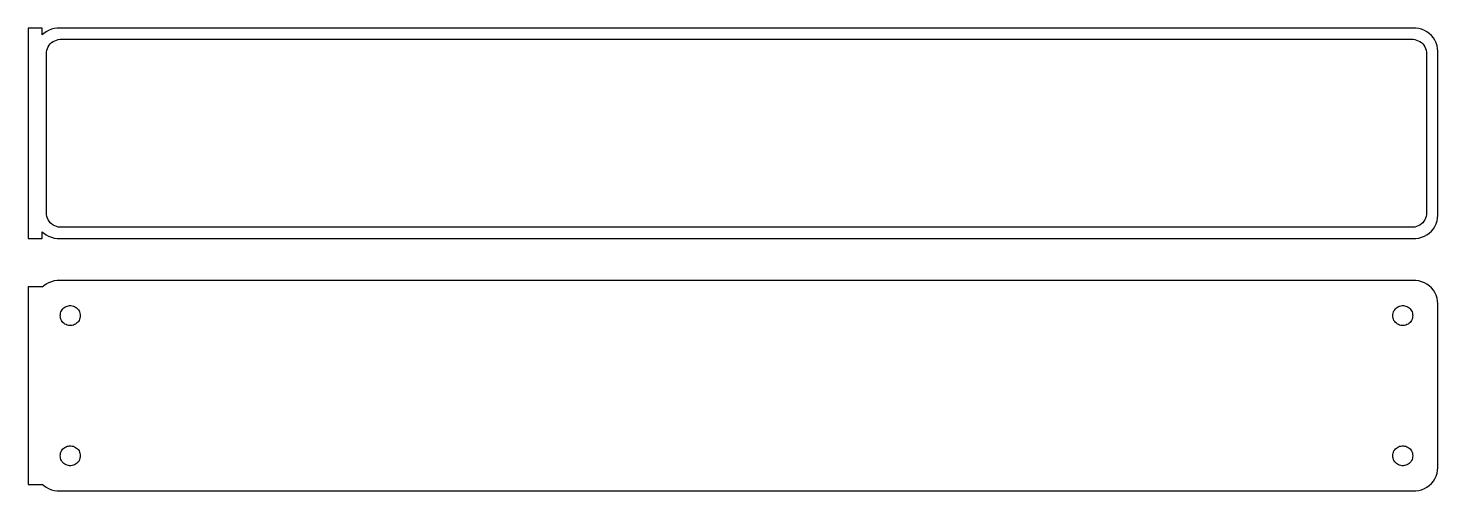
# Model space of a CAD drawing. Header units: metres. Extents: x -152 to 150, y 86 to 184.
import ezdxf

# ---------------------------------------------------------------- set-up
doc = ezdxf.new("R2010")
doc.units = ezdxf.units.M

msp = doc.modelspace()

# ---------------------------------------------------------------- linework, layer by layer
for p, q in [((-148.5, 184.479), (-151.5, 184.479)), ((-151.5, 184.479), (-151.5, 139.521)), ((-148.5, 183.059), (-148.5, 184.479)), ((-147.129, 184.024), (-147.679, 183.722)), ((-146.545, 184.255), (-147.129, 184.024)), ((-145.937, 184.411), (-146.545, 184.255)), ((-145.314, 184.49), (-145.937, 184.411)), ((145.314, 184.49), (-145.314, 184.49)), ((145.937, 184.411), (145.314, 184.49)), ((146.545, 184.255), (145.937, 184.411)), ((147.129, 184.024), (146.545, 184.255)), ((147.679, 183.722), (147.129, 184.024)), ((-148.187, 183.353), (-148.5, 183.059)), ((-147.679, 183.722), (-148.187, 183.353)), ((-147.018, 180.83), (-146.769, 181.131)), ((-146.769, 181.131), (-146.484, 181.399)), ((-146.484, 181.399), (-146.168, 181.628)), ((-146.168, 181.628), (-145.825, 181.817)), ((-145.825, 181.817), (-145.462, 181.961)), ((-145.462, 181.961), (-145.083, 182.058)), ((-145.083, 182.058), (-144.695, 182.107)), ((-144.695, 182.107), (144.695, 182.107)), ((144.695, 182.107), (145.083, 182.058)), ((145.083, 182.058), (145.462, 181.961)), ((145.462, 181.961), (145.825, 181.817)), ((145.825, 181.817), (146.168, 181.628)), ((146.168, 181.628), (146.484, 181.399)), ((146.484, 181.399), (146.769, 181.131)), ((146.769, 181.131), (147.018, 180.83)), ((148.187, 183.353), (147.679, 183.722)), ((148.645, 182.923), (148.187, 183.353)), ((149.045, 182.439), (148.645, 182.923)), ((149.382, 181.909), (149.045, 182.439)), ((149.649, 181.341), (149.382, 181.909)), ((149.843, 180.743), (149.649, 181.341)), ((-147.613, 179), (-147.588, 179.39)), ((-147.613, 145), (-147.613, 179)), ((-147.588, 179.39), (-147.515, 179.774)), ((-147.515, 179.774), (-147.394, 180.146)), ((-147.394, 180.146), (-147.228, 180.5)), ((-147.228, 180.5), (-147.018, 180.83)), ((147.018, 180.83), (147.228, 180.5)), ((147.228, 180.5), (147.394, 180.146)), ((147.394, 180.146), (147.515, 179.774)), ((147.515, 179.774), (147.588, 179.39)), ((147.588, 179.39), (147.613, 179)), ((147.613, 179), (147.613, 145)), ((149.961, 180.127), (149.843, 180.743)), ((150, 179.5), (149.961, 180.127)), ((150, 144.5), (150, 179.5)), ((-147.588, 144.61), (-147.613, 145)), ((147.613, 145), (147.588, 144.61)), ((-147.515, 144.226), (-147.588, 144.61)), ((-147.394, 143.854), (-147.515, 144.226)), ((-147.228, 143.5), (-147.394, 143.854)), ((-147.018, 143.17), (-147.228, 143.5)), ((-146.769, 142.869), (-147.018, 143.17)), ((-146.484, 142.601), (-146.769, 142.869)), ((-146.168, 142.372), (-146.484, 142.601)), ((-145.825, 142.183), (-146.168, 142.372)), ((-145.462, 142.039), (-145.825, 142.183)), ((-145.083, 141.942), (-145.462, 142.039)), ((-144.695, 141.893), (-145.083, 141.942)), ((144.695, 141.893), (-144.695, 141.893)), ((145.083, 141.942), (144.695, 141.893)), ((145.462, 142.039), (145.083, 141.942)), ((145.825, 142.183), (145.462, 142.039)), ((146.168, 142.372), (145.825, 142.183)), ((146.484, 142.601), (146.168, 142.372)), ((146.769, 142.869), (146.484, 142.601)), ((147.018, 143.17), (146.769, 142.869)), ((147.228, 143.5), (147.018, 143.17)), ((147.394, 143.854), (147.228, 143.5)), ((147.515, 144.226), (147.394, 143.854)), ((147.588, 144.61), (147.515, 144.226)), ((149.045, 141.561), (149.382, 142.091)), ((149.382, 142.091), (149.649, 142.659)), ((149.649, 142.659), (149.843, 143.257)), ((149.843, 143.257), (149.961, 143.873)), ((149.961, 143.873), (150, 144.5)), ((-151.5, 139.521), (-148.5, 139.521)), ((-148.5, 139.521), (-148.5, 140.941)), ((-148.5, 140.941), (-148.187, 140.647)), ((-148.187, 140.647), (-147.679, 140.278)), ((-147.679, 140.278), (-147.129, 139.976)), ((-147.129, 139.976), (-146.545, 139.745)), ((-146.545, 139.745), (-145.937, 139.589)), ((-145.937, 139.589), (-145.314, 139.51)), ((-145.314, 139.51), (145.314, 139.51)), ((145.314, 139.51), (145.937, 139.589)), ((145.937, 139.589), (146.545, 139.745)), ((146.545, 139.745), (147.129, 139.976)), ((147.129, 139.976), (147.679, 140.278)), ((147.679, 140.278), (148.187, 140.647)), ((148.187, 140.647), (148.645, 141.077)), ((148.645, 141.077), (149.045, 141.561)), ((-147.679, 129.722), (-148.187, 129.353)), ((-147.129, 130.024), (-147.679, 129.722)), ((-146.545, 130.255), (-147.129, 130.024)), ((-145.937, 130.411), (-146.545, 130.255)), ((-145.314, 130.49), (-145.937, 130.411)), ((145.314, 130.49), (-145.314, 130.49)), ((145.937, 130.411), (145.314, 130.49)), ((146.545, 130.255), (145.937, 130.411)), ((147.129, 130.024), (146.545, 130.255)), ((147.679, 129.722), (147.129, 130.024)), ((148.187, 129.353), (147.679, 129.722)), ((-148.5, 129.153), (-151.5, 129.153)), ((-151.5, 129.153), (-151.5, 86.8474)), ((-148.187, 129.353), (-148.5, 129.059)), ((-148.5, 129.059), (-148.5, 129.153)), ((148.645, 128.923), (148.187, 129.353)), ((149.045, 128.439), (148.645, 128.923)), ((149.382, 127.909), (149.045, 128.439)), ((149.649, 127.341), (149.382, 127.909)), ((149.843, 126.743), (149.649, 127.341)), ((149.961, 126.127), (149.843, 126.743)), ((-144.568, 123.531), (-144.485, 123.786)), ((-144.485, 123.786), (-144.371, 124.029)), ((-144.371, 124.029), (-144.227, 124.255)), ((-144.227, 124.255), (-144.057, 124.462)), ((-144.057, 124.462), (-143.861, 124.645)), ((-143.861, 124.645), (-143.644, 124.803)), ((-143.644, 124.803), (-143.409, 124.932)), ((-143.409, 124.932), (-143.16, 125.031)), ((-143.16, 125.031), (-142.9, 125.097)), ((-142.9, 125.097), (-142.634, 125.131)), ((-142.634, 125.131), (-142.366, 125.131)), ((-142.366, 125.131), (-142.1, 125.097)), ((-142.1, 125.097), (-141.84, 125.031)), ((-141.84, 125.031), (-141.591, 124.932)), ((-141.591, 124.932), (-141.356, 124.803)), ((-141.356, 124.803), (-141.139, 124.645)), ((-141.139, 124.645), (-140.943, 124.462)), ((-140.943, 124.462), (-140.773, 124.255)), ((-140.773, 124.255), (-140.629, 124.029)), ((-140.629, 124.029), (-140.515, 123.786)), ((-140.515, 123.786), (-140.432, 123.531)), ((140.432, 123.531), (140.515, 123.786)), ((140.515, 123.786), (140.629, 124.029)), ((140.629, 124.029), (140.773, 124.255)), ((140.773, 124.255), (140.943, 124.462)), ((140.943, 124.462), (141.139, 124.645)), ((141.139, 124.645), (141.356, 124.803)), ((141.356, 124.803), (141.591, 124.932)), ((141.591, 124.932), (141.84, 125.031)), ((141.84, 125.031), (142.1, 125.097)), ((142.1, 125.097), (142.366, 125.131)), ((142.366, 125.131), (142.634, 125.131)), ((142.634, 125.131), (142.9, 125.097)), ((142.9, 125.097), (143.16, 125.031)), ((143.16, 125.031), (143.409, 124.932)), ((143.409, 124.932), (143.644, 124.803)), ((143.644, 124.803), (143.861, 124.645)), ((143.861, 124.645), (144.057, 124.462)), ((144.057, 124.462), (144.227, 124.255)), ((144.227, 124.255), (144.371, 124.029)), ((144.371, 124.029), (144.485, 123.786)), ((144.485, 123.786), (144.568, 123.531)), ((150, 125.5), (149.961, 126.127)), ((150, 90.5), (150, 125.5)), ((-144.635, 123), (-144.618, 123.268)), ((-144.618, 122.732), (-144.635, 123)), ((-144.618, 123.268), (-144.568, 123.531)), ((-144.568, 122.469), (-144.618, 122.732)), ((-144.485, 122.214), (-144.568, 122.469)), ((-144.371, 121.971), (-144.485, 122.214)), ((-144.227, 121.745), (-144.371, 121.971)), ((-144.057, 121.538), (-144.227, 121.745)), ((-143.861, 121.355), (-144.057, 121.538)), ((-143.644, 121.197), (-143.861, 121.355)), ((-143.409, 121.068), (-143.644, 121.197)), ((-143.16, 120.969), (-143.409, 121.068)), ((-142.9, 120.903), (-143.16, 120.969)), ((-142.634, 120.869), (-142.9, 120.903)), ((-142.366, 120.869), (-142.634, 120.869)), ((-142.1, 120.903), (-142.366, 120.869)), ((-141.84, 120.969), (-142.1, 120.903)), ((-141.591, 121.068), (-141.84, 120.969)), ((-141.356, 121.197), (-141.591, 121.068)), ((-141.139, 121.355), (-141.356, 121.197)), ((-140.943, 121.538), (-141.139, 121.355)), ((-140.773, 121.745), (-140.943, 121.538)), ((-140.629, 121.971), (-140.773, 121.745)), ((-140.515, 122.214), (-140.629, 121.971)), ((-140.432, 122.469), (-140.515, 122.214)), ((-140.432, 123.531), (-140.382, 123.268)), ((-140.382, 122.732), (-140.432, 122.469)), ((-140.382, 123.268), (-140.365, 123)), ((-140.365, 123), (-140.382, 122.732)), ((140.365, 123), (140.382, 123.268)), ((140.382, 122.732), (140.365, 123)), ((140.382, 123.268), (140.432, 123.531)), ((140.432, 122.469), (140.382, 122.732)), ((140.515, 122.214), (140.432, 122.469)), ((140.629, 121.971), (140.515, 122.214)), ((140.773, 121.745), (140.629, 121.971)), ((140.943, 121.538), (140.773, 121.745)), ((141.139, 121.355), (140.943, 121.538)), ((141.356, 121.197), (141.139, 121.355)), ((141.591, 121.068), (141.356, 121.197)), ((141.84, 120.969), (141.591, 121.068)), ((142.1, 120.903), (141.84, 120.969)), ((142.366, 120.869), (142.1, 120.903)), ((142.634, 120.869), (142.366, 120.869)), ((142.9, 120.903), (142.634, 120.869)), ((143.16, 120.969), (142.9, 120.903)), ((143.409, 121.068), (143.16, 120.969)), ((143.644, 121.197), (143.409, 121.068)), ((143.861, 121.355), (143.644, 121.197)), ((144.057, 121.538), (143.861, 121.355)), ((144.227, 121.745), (144.057, 121.538)), ((144.371, 121.971), (144.227, 121.745)), ((144.485, 122.214), (144.371, 121.971)), ((144.568, 122.469), (144.485, 122.214)), ((144.568, 123.531), (144.618, 123.268)), ((144.618, 122.732), (144.568, 122.469)), ((144.618, 123.268), (144.635, 123)), ((144.635, 123), (144.618, 122.732)), ((-144.618, 93.2676), (-144.568, 93.531)), ((-144.568, 93.531), (-144.485, 93.7861)), ((-144.485, 93.7861), (-144.371, 94.0287)), ((-144.371, 94.0287), (-144.227, 94.2551)), ((-144.227, 94.2551), (-144.057, 94.4617)), ((-144.057, 94.4617), (-143.861, 94.6453)), ((-143.861, 94.6453), (-143.644, 94.8029)), ((-143.644, 94.8029), (-143.409, 94.9321)), ((-143.409, 94.9321), (-143.16, 95.0308)), ((-143.16, 95.0308), (-142.9, 95.0975)), ((-142.9, 95.0975), (-142.634, 95.1311)), ((-142.634, 95.1311), (-142.366, 95.1311)), ((-142.366, 95.1311), (-142.1, 95.0975)), ((-142.1, 95.0975), (-141.84, 95.0308)), ((-141.84, 95.0308), (-141.591, 94.9321)), ((-141.591, 94.9321), (-141.356, 94.8029)), ((-141.356, 94.8029), (-141.139, 94.6453)), ((-141.139, 94.6453), (-140.943, 94.4617)), ((-140.943, 94.4617), (-140.773, 94.2551)), ((-140.773, 94.2551), (-140.629, 94.0287)), ((-140.629, 94.0287), (-140.515, 93.7861)), ((-140.515, 93.7861), (-140.432, 93.531)), ((-140.432, 93.531), (-140.382, 93.2676)), ((140.382, 93.2676), (140.432, 93.531)), ((140.432, 93.531), (140.515, 93.7861)), ((140.515, 93.7861), (140.629, 94.0287)), ((140.629, 94.0287), (140.773, 94.2551)), ((140.773, 94.2551), (140.943, 94.4617)), ((140.943, 94.4617), (141.139, 94.6453)), ((141.139, 94.6453), (141.356, 94.8029)), ((141.356, 94.8029), (141.591, 94.9321)), ((141.591, 94.9321), (141.84, 95.0308)), ((141.84, 95.0308), (142.1, 95.0975)), ((142.1, 95.0975), (142.366, 95.1311)), ((142.366, 95.1311), (142.634, 95.1311)), ((142.634, 95.1311), (142.9, 95.0975)), ((142.9, 95.0975), (143.16, 95.0308)), ((143.16, 95.0308), (143.409, 94.9321)), ((143.409, 94.9321), (143.644, 94.8029)), ((143.644, 94.8029), (143.861, 94.6453)), ((143.861, 94.6453), (144.057, 94.4617)), ((144.057, 94.4617), (144.227, 94.2551)), ((144.227, 94.2551), (144.371, 94.0287)), ((144.371, 94.0287), (144.485, 93.7861)), ((144.485, 93.7861), (144.568, 93.531)), ((144.568, 93.531), (144.618, 93.2676)), ((-144.635, 93), (-144.618, 93.2676)), ((-144.618, 92.7324), (-144.635, 93)), ((-144.568, 92.469), (-144.618, 92.7324)), ((-144.485, 92.214), (-144.568, 92.469)), ((-144.371, 91.9713), (-144.485, 92.214)), ((-144.227, 91.7449), (-144.371, 91.9713)), ((-144.057, 91.5383), (-144.227, 91.7449)), ((-143.861, 91.3547), (-144.057, 91.5383)), ((-143.644, 91.1971), (-143.861, 91.3547)), ((-143.409, 91.0679), (-143.644, 91.1971)), ((-143.16, 90.9692), (-143.409, 91.0679)), ((-142.9, 90.9025), (-143.16, 90.9692)), ((-142.634, 90.8689), (-142.9, 90.9025)), ((-142.366, 90.8689), (-142.634, 90.8689)), ((-142.1, 90.9025), (-142.366, 90.8689)), ((-141.84, 90.9692), (-142.1, 90.9025)), ((-141.591, 91.0679), (-141.84, 90.9692)), ((-141.356, 91.1971), (-141.591, 91.0679)), ((-141.139, 91.3547), (-141.356, 91.1971)), ((-140.943, 91.5383), (-141.139, 91.3547)), ((-140.773, 91.7449), (-140.943, 91.5383)), ((-140.629, 91.9713), (-140.773, 91.7449)), ((-140.515, 92.214), (-140.629, 91.9713)), ((-140.432, 92.469), (-140.515, 92.214)), ((-140.382, 92.7324), (-140.432, 92.469)), ((-140.382, 93.2676), (-140.365, 93)), ((-140.365, 93), (-140.382, 92.7324)), ((140.365, 93), (140.382, 93.2676)), ((140.382, 92.7324), (140.365, 93)), ((140.432, 92.469), (140.382, 92.7324)), ((140.515, 92.214), (140.432, 92.469)), ((140.629, 91.9713), (140.515, 92.214)), ((140.773, 91.7449), (140.629, 91.9713)), ((140.943, 91.5383), (140.773, 91.7449)), ((141.139, 91.3547), (140.943, 91.5383)), ((141.356, 91.1971), (141.139, 91.3547)), ((141.591, 91.0679), (141.356, 91.1971)), ((141.84, 90.9692), (141.591, 91.0679)), ((142.1, 90.9025), (141.84, 90.9692)), ((142.366, 90.8689), (142.1, 90.9025)), ((142.634, 90.8689), (142.366, 90.8689)), ((142.9, 90.9025), (142.634, 90.8689)), ((143.16, 90.9692), (142.9, 90.9025)), ((143.409, 91.0679), (143.16, 90.9692)), ((143.644, 91.1971), (143.409, 91.0679)), ((143.861, 91.3547), (143.644, 91.1971)), ((144.057, 91.5383), (143.861, 91.3547)), ((144.227, 91.7449), (144.057, 91.5383)), ((144.371, 91.9713), (144.227, 91.7449)), ((144.485, 92.214), (144.371, 91.9713)), ((144.568, 92.469), (144.485, 92.214)), ((144.618, 92.7324), (144.568, 92.469)), ((144.618, 93.2676), (144.635, 93)), ((144.635, 93), (144.618, 92.7324)), ((149.961, 89.8733), (150, 90.5)), ((148.645, 87.0773), (149.045, 87.5611)), ((149.045, 87.5611), (149.382, 88.0912)), ((149.382, 88.0912), (149.649, 88.6594)), ((149.649, 88.6594), (149.843, 89.2566)), ((149.843, 89.2566), (149.961, 89.8733)), ((-151.5, 86.8474), (-148.5, 86.8474)), ((-148.5, 86.8474), (-148.5, 86.9413)), ((-148.5, 86.9413), (-148.187, 86.6474)), ((-148.187, 86.6474), (-147.679, 86.2784)), ((-147.679, 86.2784), (-147.129, 85.9759)), ((-147.129, 85.9759), (-146.545, 85.7447)), ((-146.545, 85.7447), (-145.937, 85.5886)), ((-145.937, 85.5886), (-145.314, 85.5099)), ((-145.314, 85.5099), (145.314, 85.5099)), ((145.314, 85.5099), (145.937, 85.5886)), ((145.937, 85.5886), (146.545, 85.7447)), ((146.545, 85.7447), (147.129, 85.9759)), ((147.129, 85.9759), (147.679, 86.2784)), ((147.679, 86.2784), (148.187, 86.6474)), ((148.187, 86.6474), (148.645, 87.0773))]:
    msp.add_line(p, q)

doc.saveas('drawing.dxf')
